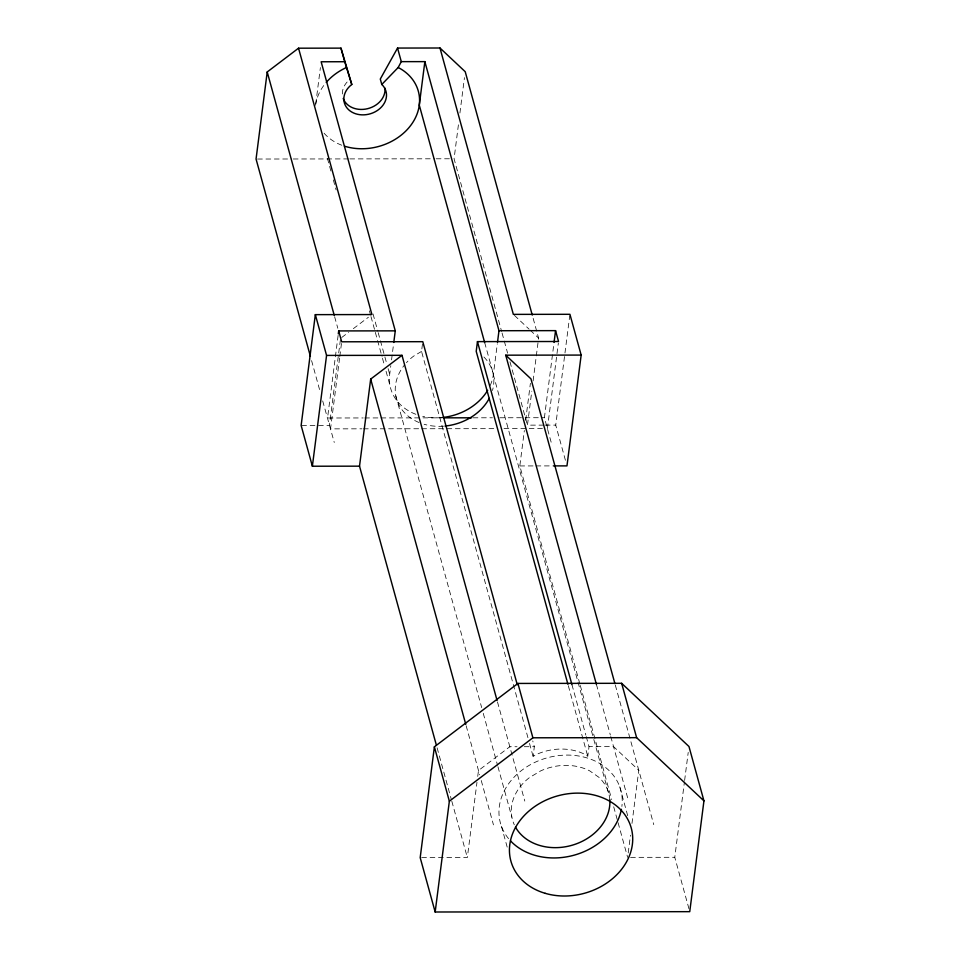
<?xml version="1.0" encoding="UTF-8"?>
<svg xmlns="http://www.w3.org/2000/svg" width="960" height="960" viewBox="0 0 960 960"><rect width="100%" height="100%" fill="white"/><g stroke="black" fill="none" stroke-linecap="round" stroke-linejoin="round"><path stroke-width="0.72" stroke-dasharray="4.8 3.6" d="M315.744 103.848L320.4 67.572M338.124 335.352L327.54 417.996L363.18 417.948M340.392 339.828L329.436 425.412L301.14 425.448M339.6 358.032L330.528 428.868L361.944 428.82M339.792 356.556L341.496 343.272M415.884 414.312A52.8 42.744 -15.4 0 1 389.688 374.4L390.804 365.688M391.548 359.88L393.588 343.92M527.94 737.676L421.536 351.42L422.604 343.08M458.412 124.824L454.068 158.772L501.66 331.56M459.924 113.028L464.46 77.604M490.2 385.524A52.8 42.744 -15.4 0 0 493.404 374.256L497.316 343.776M421.668 857.64L467.34 857.58L476.976 782.316M477.732 776.412L478.488 770.508L509.82 746.724L517.032 746.724M579.888 684.036L519.816 465.948L524.352 430.536M525.672 420.204L530.4 383.304M543.816 425.124L527.448 425.148L531.792 391.212M533.112 380.88L538.596 338.088L532.248 315.048M551.148 442.176L544.404 417.708L553.86 343.92M547.404 428.58L558.36 342.984M565.416 460.26L555.732 425.112L569.736 315.78M586.236 736.536L589.02 746.628L587.772 756.348L585.18 754.536A49.92 40.404 -15.4 0 0 536.148 754.596L533.1 756.42L534.336 746.7L532.752 740.928M628.2 852.936L630.468 835.224M631.98 823.416L638.784 770.292L613.536 746.592L589.02 746.628M688.968 908.796L674.772 857.304L684.432 781.956M684.612 780.48L688.212 752.412M341.748 337.464L348.708 332.184M353.352 328.656L368.436 317.208M421.536 351.42L413.604 356.148A49.92 40.404 -15.4 0 0 406.464 362.652M257.544 159.036L291.792 158.988M293.28 158.988L348.36 158.916M349.848 158.904L434.712 158.796M436.2 158.796L449.604 158.772M364.668 417.948L379.524 417.924M381.012 417.924L441.912 417.84M473.1 417.804L492.42 417.78M499.848 417.768L523.608 417.732M525.096 417.732L544.404 417.708M545.304 425.124L555.732 425.112M363.432 428.82L420.264 428.748M421.764 428.748L495.048 428.652M504.024 428.64L542.916 428.58M519.816 465.948L534.552 465.924M536.016 465.924L553.704 465.9M524.244 746.712L534.336 746.7M630.576 857.352L674.772 857.304M514.404 315.372L529.128 329.196M530.184 330.18L538.596 338.088M615.312 685.08L653.76 824.652M502.056 333L507.612 353.16M509.988 361.8L527.448 425.148M596.436 684.48L610.356 735.036M610.752 736.476L628.512 800.952M619.74 786.756L627.888 816.348M580.284 685.488L611.712 799.584M613.704 806.808L617.688 821.256M618.084 822.696L627.636 857.364M484.68 342.6L493.404 374.256M493.26 374.484L593.424 738.084M593.82 739.524L609.312 795.804M571.944 684.648L585.84 735.096M568.32 685.728L587.772 756.348M529.524 743.448L533.1 756.42M497.484 701.952L524.796 801.096M395.82 395.916L481.668 707.568M483.252 713.34L497.556 765.288M497.952 766.728L511.872 817.224M373.044 313.956L377.796 331.224M378.192 332.664L386.52 362.88M388.104 368.64L389.688 374.4M327.384 158.292L331.344 172.68M333.324 179.88L336.108 189.948M369.396 310.824L370.584 315.144M370.98 316.584L374.952 330.972M375.348 332.412L382.08 356.88M382.476 358.32L384.456 365.508M386.052 371.268L390.012 385.656M501.444 826.272L507.66 848.82M466.152 725.736L479.676 774.804M481.248 780.516L493.464 824.868M334.632 316.752L337.812 328.272M437.1 747.804L451.428 799.8M451.824 801.24L467.34 857.58M311.58 360.624L320.304 392.292M322.692 400.932L334.272 442.464M341.76 145.224A52.8 42.744 -15.4 0 1 323.808 132.9M315.564 105.3A52.8 42.744 -15.4 0 1 325.296 83.52M441.42 417.6A52.8 42.744 -15.4 0 1 422.736 416.388M342.348 93.984A21.6 17.484 -15.4 0 1 348.24 80.82M508.56 838.644A62.4 50.508 -15.4 0 1 546.576 757.992A62.4 50.508 -15.4 0 1 621.876 806.436M483.924 357.012A49.92 40.404 -15.4 0 1 492.468 390.504M443.556 426.192A49.92 40.404 -15.4 0 1 424.128 424.284M419.028 422.52A49.92 40.404 -15.4 0 1 404.712 364.68M609.828 799.74A49.92 40.404 -15.4 0 0 598.992 777.372L589.668 770.844A49.92 40.404 -15.4 0 0 540.648 770.904L529.644 777.456A49.92 40.404 -15.4 0 0 514.296 824.784"/><path stroke-width="1.44" d="M532.248 315.048L465.216 71.7L439.98 48L397.548 48.06L380.292 79.032L381.792 84.468A21.6 17.484 -15.4 0 1 378.564 109.644A21.6 17.484 -15.4 0 1 348.564 109.68A21.6 17.484 -15.4 0 1 351.792 84.504L340.968 48.132L298.536 48.192L267.216 71.964L256.056 159.036L310.392 356.304M298.536 48.192L371.916 314.568L315.336 314.64L301.14 425.448L312.372 466.224L359.52 466.164L436.308 744.912M312.372 466.224L326.568 355.416L315.336 314.64M338.316 333.876L338.688 330.924L395.268 330.852L393.78 342.468M359.52 466.164L370.68 379.092L402 355.32L497.088 700.512M381.792 84.468L398.184 67.5L401.292 61.644L424.86 61.632L419.28 105.156L484.68 342.6M424.86 61.632L498.984 330.72L555.564 330.636L558.552 341.508L477.456 341.616L476.208 351.336L567.924 684.276M434.388 746.844L420.192 857.64L435.168 912L689.748 911.664L703.944 800.868L688.968 746.508L621.648 683.304L517.92 683.436L434.388 746.844L449.352 801.216L435.168 912M497.496 342.324L498.984 330.72M554.052 342.444L555.564 330.636M439.98 48L513.348 314.376L569.928 314.304L581.16 355.08L566.964 465.888L553.704 465.9M449.352 801.216L532.896 737.796L636.624 737.664L703.944 800.868M351.792 84.504L344.712 61.728L321.144 61.776L395.268 330.852M326.568 355.416L402 355.32M596.436 684.48L505.728 355.176L581.16 355.08M443.4 417.84L471.624 417.804M505.728 355.176L530.964 378.876L614.916 683.628M621.648 683.304L636.624 737.664M397.548 48.06L401.292 61.644M477.456 341.616L571.944 684.648M517.92 683.436L532.896 737.796M517.272 684.72L422.784 341.688L341.688 341.796L338.688 330.924M340.968 48.132L344.712 61.728M370.68 379.092L465.756 724.284M267.216 71.964L334.236 315.312M398.184 67.5A52.8 42.744 -15.4 0 1 412.068 123.552A52.8 42.744 -15.4 0 1 344.46 146.16M326.208 82.44A52.8 42.744 -15.4 0 1 346.32 67.572M487.68 390.324A52.8 42.744 -15.4 0 1 442.788 417.468M384.936 88.128A21.6 17.484 -15.4 0 1 367.656 108.672A21.6 17.484 -15.4 0 1 343.212 98.472M621.42 809.304A62.4 50.508 -15.4 0 1 574.62 855.036A62.4 50.508 -15.4 0 1 510.504 840.852M609.828 799.74A49.92 40.404 -15.4 0 1 572.148 845.232A49.92 40.404 -15.4 0 1 515.496 827.148M489.276 398.352A49.92 40.404 -15.4 0 1 444.996 426.06M545.136 893.304A62.4 50.508 -15.4 0 0 632.472 834.456A62.4 50.508 -15.4 0 0 535.62 805.944A62.4 50.508 -15.4 0 0 545.136 893.304"/></g></svg>
